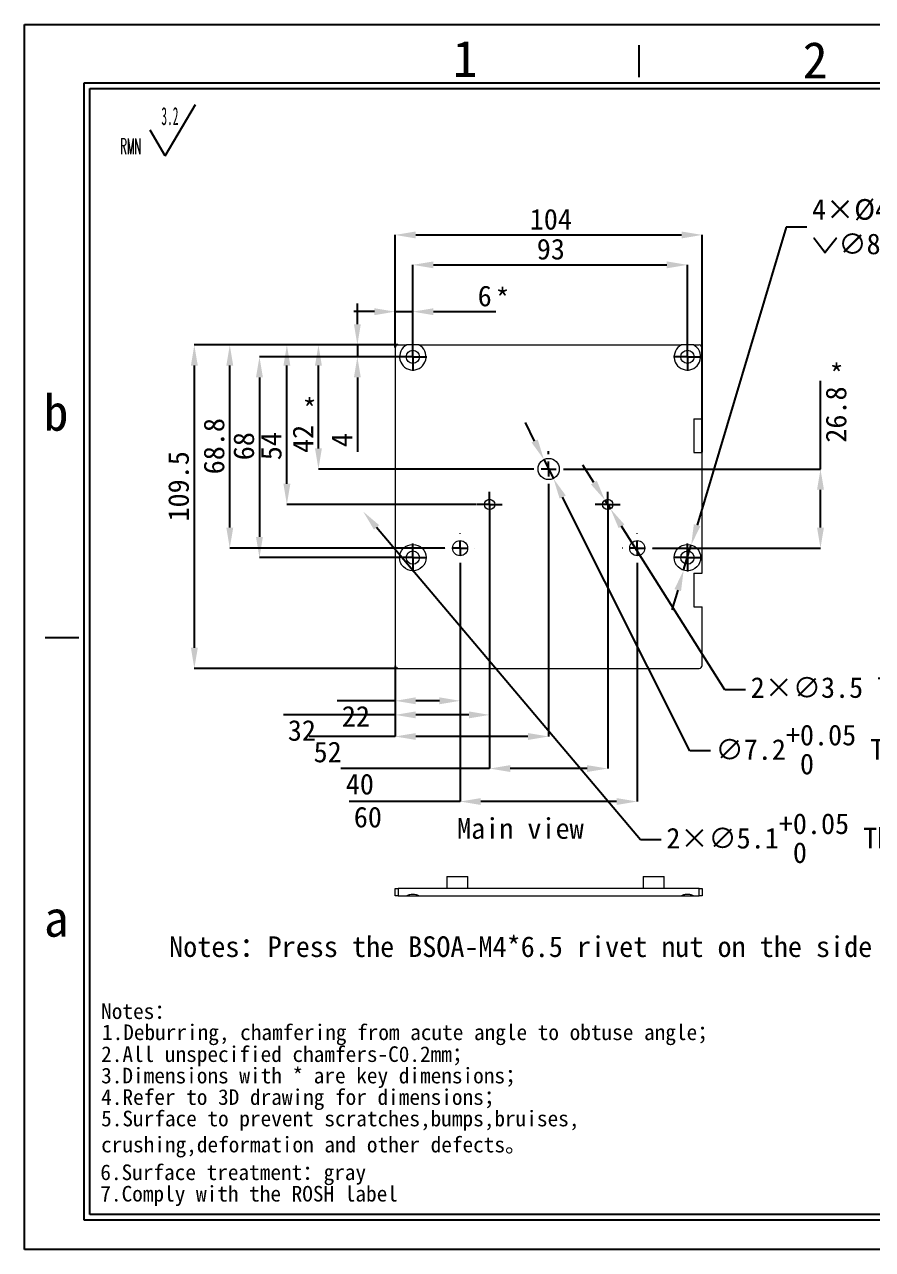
# Model space of a CAD drawing. Header units: millimetres. Extents: x 2 to 295, y 1 to 209.
# Drawn here: x 1.6 to 145.2, y 1.3 to 208.7 of the extents above; entities that cross this region are included whole.
import ezdxf

# ---------------------------------------------------------------- set-up
doc = ezdxf.new("R2010")
doc.units = ezdxf.units.MM
doc.header["$PDSIZE"] = -1
doc.layers.add('SLD-0', color=179, linetype='Continuous')
doc.layers.add('蓝色线', color=5, linetype='Continuous', lineweight=15)
doc.styles.add('C', font='simfang.ttf')
doc.styles.add('M', font='simfang.ttf')
doc.styles.add('SLDTEXTSTYLE1', font='TXT', dxfattribs={"width": 0.469, "bigfont": 'bigfont'})
doc.styles.add('SLDTEXTSTYLE2', font='TXT', dxfattribs={"width": 0.469})
doc.dimstyles.new('SLDDIMSTYLE0', dxfattribs={"dimtxt": 3.5, "dimasz": 3.5, "dimexe": 0, "dimexo": 0.0625, "dimgap": 0.875, "dimtad": 2, "dimlfac": 2, "dimrnd": 1e-09, "dimzin": 12, "dimdsep": 46, "dimtxsty": 'SLDTEXTSTYLE2', "dimsah": 1, "dimcen": 0.09, "dimadec": 0, "dimazin": 3, "dimtfac": 1, "dimtmove": 0, "dimatfit": 0, "dimfxl": 1, "dimfrac": 2, "dimtolj": 1, "dimtzin": 12, "dimarcsym": 0})
doc.dimstyles.new('SLDDIMSTYLE1', dxfattribs={"dimtxt": 3.5, "dimasz": 3.5, "dimexe": 0, "dimexo": 0.0625, "dimgap": 0.875, "dimtad": 2, "dimlfac": 2, "dimrnd": 1e-09, "dimzin": 12, "dimdsep": 46, "dimtxsty": 'SLDTEXTSTYLE2', "dimsah": 1, "dimcen": 0.09, "dimadec": 0, "dimazin": 3, "dimtfac": 1, "dimtofl": 0, "dimtmove": 0, "dimatfit": 3, "dimfxl": 1, "dimfrac": 2, "dimtolj": 1, "dimtzin": 12, "dimarcsym": 0})
doc.dimstyles.new('SLDDIMSTYLE2', dxfattribs={"dimtxt": 3.5, "dimasz": 3.5, "dimexe": 0, "dimexo": 0.0625, "dimgap": 0.875, "dimtad": 0, "dimtih": 1, "dimtoh": 1, "dimlfac": 2, "dimrnd": 1e-09, "dimzin": 12, "dimdsep": 46, "dimtxsty": 'SLDTEXTSTYLE2', "dimsah": 1, "dimcen": 0, "dimadec": 0, "dimazin": 3, "dimtfac": 1, "dimtmove": 0, "dimatfit": 3, "dimfxl": 1, "dimfrac": 2, "dimtolj": 1, "dimtzin": 12, "dimarcsym": 0})
doc.dimstyles.new('SLDDIMSTYLE3', dxfattribs={"dimtxt": 3.5, "dimasz": 3.5, "dimexe": 0, "dimexo": 0.0625, "dimgap": 0.875, "dimtad": 0, "dimtih": 1, "dimtoh": 1, "dimlfac": 2, "dimrnd": 1e-09, "dimzin": 12, "dimdsep": 46, "dimtxsty": 'SLDTEXTSTYLE2', "dimsah": 1, "dimcen": 0, "dimadec": 0, "dimazin": 3, "dimtol": 1, "dimtp": 0.05, "dimtfac": 1, "dimtmove": 0, "dimatfit": 3, "dimfxl": 1, "dimfrac": 2, "dimtolj": 1, "dimarcsym": 0})

# ---------------------------------------------------------------- blocks, each defined once
blk = doc.blocks.new('SW_NOTE_0')
at = {"layer": 'SLD-0', "color": 0, "attachment_point": 1, "style": 'C'}
for s, insert, char_height in [('Notes：', (0.27, 6.26), 2.646), ('1.Deburring, chamfering from acute angle to obtuse angle；', (0.41, 2.69), 2.6458), ('2.All unspecified chamfers-C0.2mm；', (0.27, -1.01), 2.6458), ('3.{\\fSimSun|b0|i0|c134|p2;Dimensions with * are key dimensions}；', (0.27, -4.64), 2.6458), ('4.Refer to 3D drawing for dimensions；', (0.27, -8.28), 2.6458), ('5.Surface to prevent scratches,bumps,bruises,\\Pcrushing,deformation and other defects。', (0.27, -11.91), 2.6458), ('6.Surface treatment：gray', (0.13, -21.01), 2.6458), ('7.Comply with the ROSH label', (0.13, -24.64), 2.6458)]:
    blk.add_mtext(s, dxfattribs=dict(at, insert=insert, char_height=char_height))
blk = doc.blocks.new('SW_NOTE_1')
at = {"layer": 'SLD-0', "color": 0}
for q in [(12.74, 9.16), (5.08, 4.83)]:
    blk.add_line((7.63, 0.49), q, dxfattribs=at)
at = {"layer": 'SLD-0', "color": 0, "attachment_point": 1}
for s, insert, char_height, style in [('3.2', (6.97, 8.73), 3.032, 'SLDTEXTSTYLE2'), ('{\\Ftxt,bigfont|c134;RMN}', (0, 3.41), 2.6458, 'SLDTEXTSTYLE1')]:
    blk.add_mtext(s, dxfattribs=dict(at, insert=insert, char_height=char_height, style=style))
blk = doc.blocks.new('_D_1')
at = {"layer": 'Defpoints', "color": 0}
for p in [(64.85, 154.42), (30.35, 99.67), (64.85, 99.67)]:
    blk.add_point(p, dxfattribs=at)
at = {"layer": 'SLD-0', "color": 0, "lineweight": -2}
for p, q in [((64.79, 154.42), (30.35, 154.42)), ((30.35, 150.92), (30.35, 103.17)), ((64.79, 99.67), (30.35, 99.67))]:
    blk.add_line(p, q, dxfattribs=at)
at = {"layer": 'SLD-0', "color": 0}
for points in [[(29.77, 150.92), (30.94, 150.92), (30.35, 154.42)], [(29.77, 103.17), (30.94, 103.17), (30.35, 99.67)]]:
    blk.add_solid(points, dxfattribs=at)
at = {"layer": 'SLD-0', "color": 0, "insert": (25.92, 130.49), "char_height": 3.5, "attachment_point": 2, "rotation": 90, "style": 'M'}
blk.add_mtext('\\A1;109.5', dxfattribs=at)
blk = doc.blocks.new('_D_2')
at = {"layer": 'Defpoints', "color": 0}
for p in [(116.35, 173.05), (64.35, 153.92), (116.35, 136.22)]:
    blk.add_point(p, dxfattribs=at)
at = {"layer": 'SLD-0', "color": 0, "lineweight": -2}
for p, q in [((64.35, 153.98), (64.35, 173.05)), ((67.85, 173.05), (112.85, 173.05)), ((116.35, 136.28), (116.35, 173.05))]:
    blk.add_line(p, q, dxfattribs=at)
at = {"layer": 'SLD-0', "color": 0}
for points in [[(67.85, 173.63), (67.85, 172.46), (64.35, 173.05)], [(112.85, 173.63), (112.85, 172.46), (116.35, 173.05)]]:
    blk.add_solid(points, dxfattribs=at)
at = {"layer": 'SLD-0', "color": 0, "insert": (90.72, 177.46), "char_height": 3.5, "attachment_point": 2, "style": 'M'}
blk.add_mtext('\\A1;104', dxfattribs=at)
blk = doc.blocks.new('_D_3')
at = {"layer": 'Defpoints', "color": 0}
for p in [(113.85, 167.98), (67.35, 154.8), (113.85, 154.8)]:
    blk.add_point(p, dxfattribs=at)
at = {"layer": 'SLD-0', "color": 0, "lineweight": -2}
for p, q in [((67.35, 154.86), (67.35, 167.98)), ((70.85, 167.98), (110.35, 167.98)), ((113.85, 154.86), (113.85, 167.98))]:
    blk.add_line(p, q, dxfattribs=at)
at = {"layer": 'SLD-0', "color": 0}
for points in [[(70.85, 168.57), (70.85, 167.4), (67.35, 167.98)], [(110.35, 168.57), (110.35, 167.4), (113.85, 167.98)]]:
    blk.add_solid(points, dxfattribs=at)
at = {"layer": 'SLD-0', "color": 0, "insert": (90.72, 172.4), "char_height": 3.5, "attachment_point": 2, "style": 'M'}
blk.add_mtext('\\A1;93', dxfattribs=at)
blk = doc.blocks.new('_D_4')
at = {"layer": 'Defpoints', "color": 0}
for p in [(64.98, 152.42), (41.38, 118.42), (64.98, 118.42)]:
    blk.add_point(p, dxfattribs=at)
at = {"layer": 'SLD-0', "color": 0, "lineweight": -2}
for p, q in [((64.91, 152.42), (41.38, 152.42)), ((41.38, 148.92), (41.38, 121.92)), ((64.91, 118.42), (41.38, 118.42))]:
    blk.add_line(p, q, dxfattribs=at)
at = {"layer": 'SLD-0', "color": 0}
for points in [[(40.79, 148.92), (41.96, 148.92), (41.38, 152.42)], [(40.79, 121.92), (41.96, 121.92), (41.38, 118.42)]]:
    blk.add_solid(points, dxfattribs=at)
at = {"layer": 'SLD-0', "color": 0, "insert": (36.96, 137.29), "char_height": 3.5, "attachment_point": 2, "rotation": 90, "style": 'M'}
blk.add_mtext('\\A1;68', dxfattribs=at)
blk = doc.blocks.new('_D_5')
at = {"layer": 'Defpoints', "color": 0}
for p in [(64.35, 160.06), (64.35, 153.92), (67.35, 154.8)]:
    blk.add_point(p, dxfattribs=at)
at = {"layer": '蓝色线', "color": 0, "lineweight": -2}
for p, q in [((60.85, 160.06), (57.35, 160.06)), ((64.35, 153.98), (64.35, 160.06)), ((64.35, 160.06), (67.35, 160.06)), ((67.35, 154.86), (67.35, 160.06)), ((70.85, 160.06), (81.43, 160.06))]:
    blk.add_line(p, q, dxfattribs=at)
at = {"layer": '蓝色线', "color": 0}
for points in [[(60.85, 160.64), (60.85, 159.47), (64.35, 160.06)], [(70.85, 160.64), (70.85, 159.47), (67.35, 160.06)]]:
    blk.add_solid(points, dxfattribs=at)
at = {"layer": '蓝色线', "color": 0, "insert": (79.53, 164.47), "char_height": 3.5, "attachment_point": 2, "style": 'M'}
blk.add_mtext('\\A1;6', dxfattribs=at)
blk = doc.blocks.new('_D_6')
at = {"layer": 'Defpoints', "color": 0}
for p in [(57.96, 154.42), (64.85, 154.42), (64.98, 152.42)]:
    blk.add_point(p, dxfattribs=at)
at = {"layer": 'SLD-0', "color": 0, "lineweight": -2}
for p, q in [((57.96, 157.92), (57.96, 161.42)), ((64.79, 154.42), (57.96, 154.42)), ((57.96, 154.42), (57.96, 152.42)), ((64.91, 152.42), (57.96, 152.42)), ((57.96, 148.92), (57.96, 136.35))]:
    blk.add_line(p, q, dxfattribs=at)
at = {"layer": 'SLD-0', "color": 0}
for points in [[(57.38, 157.92), (58.54, 157.92), (57.96, 154.42)], [(57.38, 148.92), (58.54, 148.92), (57.96, 152.42)]]:
    blk.add_solid(points, dxfattribs=at)
at = {"layer": 'SLD-0', "color": 0, "insert": (53.58, 138.33), "char_height": 3.5, "attachment_point": 2, "rotation": 90, "style": 'M'}
blk.add_mtext('\\A1;4', dxfattribs=at)
blk = doc.blocks.new('_D_7')
at = {"layer": 'Defpoints', "color": 0}
for p in [(93.4, 133.42), (107.88, 120.02), (136.38, 120.02)]:
    blk.add_point(p, dxfattribs=at)
at = {"layer": '蓝色线', "color": 0, "lineweight": -2}
for p, q in [((136.38, 133.42), (136.38, 148.35)), ((93.46, 133.42), (136.38, 133.42)), ((136.38, 123.52), (136.38, 129.92)), ((107.94, 120.02), (136.38, 120.02))]:
    blk.add_line(p, q, dxfattribs=at)
at = {"layer": '蓝色线', "color": 0}
for points in [[(135.8, 129.92), (136.97, 129.92), (136.38, 133.42)], [(135.8, 123.52), (136.97, 123.52), (136.38, 120.02)]]:
    blk.add_solid(points, dxfattribs=at)
at = {"layer": '蓝色线', "color": 0, "insert": (137.26, 142.64), "char_height": 3.5, "attachment_point": 2, "rotation": 90, "style": 'M'}
blk.add_mtext('\\A1;26.8', dxfattribs=at)
blk = doc.blocks.new('_D_8')
at = {"layer": 'Defpoints', "color": 0}
for p in [(80.35, 125.3), (100.35, 125.3), (100.35, 82.71)]:
    blk.add_point(p, dxfattribs=at)
at = {"layer": 'SLD-0', "color": 0, "lineweight": -2}
for p, q in [((80.35, 125.23), (80.35, 82.71)), ((100.35, 125.23), (100.35, 82.71)), ((80.35, 82.71), (55.16, 82.71)), ((96.85, 82.71), (83.85, 82.71))]:
    blk.add_line(p, q, dxfattribs=at)
at = {"layer": 'SLD-0', "color": 0}
for points in [[(83.85, 83.29), (83.85, 82.13), (80.35, 82.71)], [(96.85, 83.29), (96.85, 82.13), (100.35, 82.71)]]:
    blk.add_solid(points, dxfattribs=at)
at = {"layer": 'SLD-0', "color": 0, "insert": (58.38, 81.83), "char_height": 3.5, "attachment_point": 2, "style": 'M'}
blk.add_mtext('\\A1;40', dxfattribs=at)
blk = doc.blocks.new('_D_9')
at = {"layer": 'Defpoints', "color": 0}
for p in [(75.35, 117.5), (105.35, 117.5), (105.35, 77.13)]:
    blk.add_point(p, dxfattribs=at)
at = {"layer": 'SLD-0', "color": 0, "lineweight": -2}
for p, q in [((75.35, 117.43), (75.35, 77.13)), ((105.35, 117.43), (105.35, 77.13)), ((75.35, 77.13), (56.55, 77.13)), ((101.85, 77.13), (78.85, 77.13))]:
    blk.add_line(p, q, dxfattribs=at)
at = {"layer": 'SLD-0', "color": 0}
for points in [[(78.85, 77.71), (78.85, 76.55), (75.35, 77.13)], [(101.85, 77.71), (101.85, 76.55), (105.35, 77.13)]]:
    blk.add_solid(points, dxfattribs=at)
at = {"layer": 'SLD-0', "color": 0, "insert": (59.74, 76.25), "char_height": 3.5, "attachment_point": 2, "style": 'M'}
blk.add_mtext('\\A1;60', dxfattribs=at)
blk = doc.blocks.new('_D_10')
at = {"layer": 'Defpoints', "color": 0}
for p in [(36.35, 154.42), (64.85, 154.42), (72.83, 120.02)]:
    blk.add_point(p, dxfattribs=at)
at = {"layer": 'SLD-0', "color": 0, "lineweight": -2}
for p, q in [((64.79, 154.42), (36.35, 154.42)), ((36.35, 123.52), (36.35, 150.92)), ((72.76, 120.02), (36.35, 120.02))]:
    blk.add_line(p, q, dxfattribs=at)
at = {"layer": 'SLD-0', "color": 0}
for points in [[(35.77, 150.92), (36.94, 150.92), (36.35, 154.42)], [(35.77, 123.52), (36.94, 123.52), (36.35, 120.02)]]:
    blk.add_solid(points, dxfattribs=at)
at = {"layer": 'SLD-0', "color": 0, "insert": (31.92, 137.29), "char_height": 3.5, "attachment_point": 2, "rotation": 90, "style": 'M'}
blk.add_mtext('\\A1;68.8', dxfattribs=at)
blk = doc.blocks.new('_D_11')
at = {"layer": 'Defpoints', "color": 0}
for p in [(51.37, 154.42), (64.85, 154.42), (87.3, 133.42)]:
    blk.add_point(p, dxfattribs=at)
at = {"layer": '蓝色线', "color": 0, "lineweight": -2}
for p, q in [((64.79, 154.42), (51.37, 154.42)), ((51.37, 136.92), (51.37, 150.92)), ((87.24, 133.42), (51.37, 133.42))]:
    blk.add_line(p, q, dxfattribs=at)
at = {"layer": '蓝色线', "color": 0}
for points in [[(50.78, 150.92), (51.95, 150.92), (51.37, 154.42)], [(50.78, 136.92), (51.95, 136.92), (51.37, 133.42)]]:
    blk.add_solid(points, dxfattribs=at)
at = {"layer": '蓝色线', "color": 0, "insert": (46.99, 138.52), "char_height": 3.5, "attachment_point": 2, "rotation": 90, "style": 'M'}
blk.add_mtext('\\A1;42', dxfattribs=at)
blk = doc.blocks.new('_D_12')
at = {"layer": 'Defpoints', "color": 0}
for p in [(46.02, 154.42), (64.85, 154.42), (78.23, 127.42)]:
    blk.add_point(p, dxfattribs=at)
at = {"layer": 'SLD-0', "color": 0, "lineweight": -2}
for p, q in [((64.79, 154.42), (46.02, 154.42)), ((46.02, 130.92), (46.02, 150.92)), ((78.16, 127.42), (46.02, 127.42))]:
    blk.add_line(p, q, dxfattribs=at)
at = {"layer": 'SLD-0', "color": 0}
for points in [[(45.44, 150.92), (46.61, 150.92), (46.02, 154.42)], [(45.44, 130.92), (46.61, 130.92), (46.02, 127.42)]]:
    blk.add_solid(points, dxfattribs=at)
at = {"layer": 'SLD-0', "color": 0, "insert": (41.61, 137.29), "char_height": 3.5, "attachment_point": 2, "rotation": 90, "style": 'M'}
blk.add_mtext('\\A1;54', dxfattribs=at)
blk = doc.blocks.new('_D_13')
at = {"layer": 'Defpoints', "color": 0}
for p in [(80.35, 125.3), (64.35, 100.17), (64.35, 91.8)]:
    blk.add_point(p, dxfattribs=at)
at = {"layer": 'SLD-0', "color": 0, "lineweight": -2}
for p, q in [((80.35, 125.23), (80.35, 91.8)), ((64.35, 100.11), (64.35, 91.8)), ((64.35, 91.8), (45.43, 91.8)), ((76.85, 91.8), (67.85, 91.8))]:
    blk.add_line(p, q, dxfattribs=at)
at = {"layer": 'SLD-0', "color": 0}
for points in [[(67.85, 92.38), (67.85, 91.21), (64.35, 91.8)], [(76.85, 92.38), (76.85, 91.21), (80.35, 91.8)]]:
    blk.add_solid(points, dxfattribs=at)
at = {"layer": 'SLD-0', "color": 0, "insert": (48.56, 90.92), "char_height": 3.5, "attachment_point": 2, "style": 'M'}
blk.add_mtext('\\A1;32', dxfattribs=at)
blk = doc.blocks.new('_D_14')
at = {"layer": 'Defpoints', "color": 0}
for p in [(75.35, 117.5), (64.35, 100.17), (64.35, 94.18)]:
    blk.add_point(p, dxfattribs=at)
at = {"layer": 'SLD-0', "color": 0, "lineweight": -2}
for p, q in [((75.35, 117.43), (75.35, 94.18)), ((64.35, 100.11), (64.35, 94.18)), ((64.35, 94.18), (54.56, 94.18)), ((71.85, 94.18), (67.85, 94.18))]:
    blk.add_line(p, q, dxfattribs=at)
at = {"layer": 'SLD-0', "color": 0}
for points in [[(67.85, 94.77), (67.85, 93.6), (64.35, 94.18)], [(71.85, 94.77), (71.85, 93.6), (75.35, 94.18)]]:
    blk.add_solid(points, dxfattribs=at)
at = {"layer": 'SLD-0', "color": 0, "insert": (57.71, 93.31), "char_height": 3.5, "attachment_point": 2, "style": 'M'}
blk.add_mtext('\\A1;22', dxfattribs=at)
blk = doc.blocks.new('_D_15')
at = {"layer": 'Defpoints', "color": 0}
for p in [(90.35, 130.37), (64.35, 100.17), (64.35, 88.14)]:
    blk.add_point(p, dxfattribs=at)
at = {"layer": 'SLD-0', "color": 0, "lineweight": -2}
for p, q in [((90.35, 130.31), (90.35, 88.14)), ((64.35, 100.11), (64.35, 88.14)), ((64.35, 88.14), (49.81, 88.14)), ((86.85, 88.14), (67.85, 88.14))]:
    blk.add_line(p, q, dxfattribs=at)
at = {"layer": 'SLD-0', "color": 0}
for points in [[(67.85, 88.72), (67.85, 87.56), (64.35, 88.14)], [(86.85, 88.72), (86.85, 87.56), (90.35, 88.14)]]:
    blk.add_solid(points, dxfattribs=at)
at = {"layer": 'SLD-0', "color": 0, "insert": (52.93, 87.27), "char_height": 3.5, "attachment_point": 2, "style": 'M'}
blk.add_mtext('\\A1;52', dxfattribs=at)
blk = doc.blocks.new('_D_16')
at = {"layer": 'Defpoints', "color": 0}
for p in [(114.49, 120.57), (113.21, 116.27)]:
    blk.add_point(p, dxfattribs=at)
at = {"layer": 'SLD-0', "color": 0, "lineweight": -2}
for p, q in [((130.58, 174.38), (115.5, 123.92)), ((134.08, 174.38), (130.58, 174.38)), ((113.21, 116.27), (114.49, 120.57)), ((112.21, 112.92), (111.21, 109.57))]:
    blk.add_line(p, q, dxfattribs=at)
at = {"layer": 'SLD-0', "color": 0}
for points in [[(114.94, 124.09), (116.05, 123.75), (114.49, 120.57)], [(111.65, 113.09), (112.77, 112.75), (113.21, 116.27)]]:
    blk.add_solid(points, dxfattribs=at)
at = {"layer": 'SLD-0', "color": 0, "insert": (134.95, 179.12), "char_height": 3.5, "attachment_point": 1, "style": 'M'}
blk.add_mtext('\\A1;4×%%c4.5 Through-hole\\P{\\fGDT;w}∅8.96 X 90°', dxfattribs=at)
blk = doc.blocks.new('_D_17')
at = {"layer": 'Defpoints', "color": 0}
for p in [(89.55, 135.03), (91.16, 131.81)]:
    blk.add_point(p, dxfattribs=at)
at = {"layer": '蓝色线', "color": 0, "lineweight": -2}
for p, q in [((87.98, 138.16), (86.41, 141.29)), ((89.55, 135.03), (91.16, 131.81)), ((114.25, 85.69), (92.72, 128.68)), ((117.75, 85.69), (114.25, 85.69))]:
    blk.add_line(p, q, dxfattribs=at)
at = {"layer": '蓝色线', "color": 0}
for points in [[(88.5, 138.42), (87.46, 137.9), (89.55, 135.03)], [(93.25, 128.94), (92.2, 128.42), (91.16, 131.81)]]:
    blk.add_solid(points, dxfattribs=at)
at = {"layer": '蓝色线', "color": 0, "insert": (118.62, 90.14), "char_height": 3.5, "attachment_point": 1, "style": 'M'}
blk.add_mtext('\\A1;∅7.2\\S+0.05^  0; Through-hole', dxfattribs=at)
blk = doc.blocks.new('_D_18')
at = {"layer": 'Defpoints', "color": 0}
for p in [(99.88, 128.16), (100.82, 126.68)]:
    blk.add_point(p, dxfattribs=at)
at = {"layer": 'SLD-0', "color": 0, "lineweight": -2}
for p, q in [((98.01, 131.12), (96.15, 134.08)), ((99.88, 128.16), (100.82, 126.68)), ((120.19, 96.03), (102.69, 123.72)), ((123.69, 96.03), (120.19, 96.03))]:
    blk.add_line(p, q, dxfattribs=at)
at = {"layer": 'SLD-0', "color": 0}
for points in [[(98.51, 131.43), (97.52, 130.81), (99.88, 128.16)], [(103.18, 124.03), (102.2, 123.41), (100.82, 126.68)]]:
    blk.add_solid(points, dxfattribs=at)
at = {"layer": 'SLD-0', "color": 0, "insert": (124.56, 98.18), "char_height": 3.5, "attachment_point": 1, "style": 'M'}
blk.add_mtext('\\A1;2×∅3.5 Through-hole', dxfattribs=at)
blk = doc.blocks.new('_D_19')
at = {"layer": 'Defpoints', "color": 0}
for p in [(58.95, 126.21), (60.6, 124.27)]:
    blk.add_point(p, dxfattribs=at)
at = {"layer": '蓝色线', "color": 0, "lineweight": -2}
for p, q in [((105.9, 70.67), (61.21, 123.54)), ((109.4, 70.67), (105.9, 70.67))]:
    blk.add_line(p, q, dxfattribs=at)
at = {"layer": '蓝色线', "color": 0}
blk.add_solid([(61.66, 123.92), (60.77, 123.16), (58.95, 126.21)], dxfattribs=at)
at = {"layer": '蓝色线', "color": 0, "insert": (110.28, 75.13), "char_height": 3.5, "attachment_point": 1, "style": 'M'}
blk.add_mtext('\\A1;2×∅5.1\\S+0.05^  0; Through-hole', dxfattribs=at)
blk = doc.blocks.new('SW_CENTERMARKSYMBOL_0')
at = {"layer": 'SLD-0', "color": 0}
for p, q in [((0, 2.5), (0, 3.05)), ((-2.5, 0), (-3.05, 0)), ((0, 0), (-1.25, 0)), ((0, 0), (0, 1.25)), ((0, 0), (0, -1.25)), ((0, 0), (1.25, 0)), ((2.5, 0), (3.05, 0)), ((0, -2.5), (0, -3.05))]:
    blk.add_line(p, q, dxfattribs=at)
blk = doc.blocks.new('SW_CENTERMARKSYMBOL_1')
at = {"layer": 'SLD-0', "color": 0}
for p, q in [((0, 2.5), (0, 2.525)), ((-2.5, 0), (-2.525, 0)), ((0, 0), (-1.25, 0)), ((0, 0), (0, 1.25)), ((0, 0), (0, -1.25)), ((0, 0), (1.25, 0)), ((2.5, 0), (2.525, 0)), ((0, -2.5), (0, -2.525))]:
    blk.add_line(p, q, dxfattribs=at)
blk = doc.blocks.new('SW_CENTERMARKSYMBOL_2')
at = {"layer": 'SLD-0', "color": 0}
for p, q in [((0, 2.5), (0, 2.525)), ((-2.5, 0), (-2.525, 0)), ((0, 0), (-1.25, 0)), ((0, 0), (0, 1.25)), ((0, 0), (0, -1.25)), ((0, 0), (1.25, 0)), ((2.5, 0), (2.525, 0)), ((0, -2.5), (0, -2.525))]:
    blk.add_line(p, q, dxfattribs=at)
blk = doc.blocks.new('SW_CENTERMARKSYMBOL_3')
at = {"layer": 'SLD-0', "color": 0}
for p, q in [((0, 1.25), (0, 2.125)), ((-1.25, 0), (-2.125, 0)), ((0, 0), (-1.25, 0)), ((0, 0), (0, 1.25)), ((0, 0), (0, -1.25)), ((0, 0), (1.25, 0)), ((1.25, 0), (2.125, 0)), ((0, -1.25), (0, -2.125))]:
    blk.add_line(p, q, dxfattribs=at)
blk = doc.blocks.new('SW_CENTERMARKSYMBOL_4')
at = {"layer": 'SLD-0', "color": 0}
for p, q in [((0, 1.25), (0, 2.125)), ((-1.25, 0), (-2.125, 0)), ((0, 0), (-1.25, 0)), ((0, 0), (0, 1.25)), ((0, 0), (0, -1.25)), ((0, 0), (1.25, 0)), ((1.25, 0), (2.125, 0)), ((0, -1.25), (0, -2.125))]:
    blk.add_line(p, q, dxfattribs=at)
blk = doc.blocks.new('SW_CENTERMARKSYMBOL_5')
at = {"layer": 'SLD-0', "color": 0}
for p, q in [((0, 1.25), (0, 2.375)), ((-1.25, 0), (-2.375, 0)), ((0, 0), (-1.25, 0)), ((0, 0), (0, 1.25)), ((0, 0), (0, -1.25)), ((0, 0), (1.25, 0)), ((1.25, 0), (2.375, 0)), ((0, -1.25), (0, -2.375))]:
    blk.add_line(p, q, dxfattribs=at)
blk = doc.blocks.new('SW_CENTERMARKSYMBOL_6')
at = {"layer": 'SLD-0', "color": 0}
for p, q in [((0, 1.25), (0, 2.375)), ((-1.25, 0), (-2.375, 0)), ((0, 0), (-1.25, 0)), ((0, 0), (0, 1.25)), ((0, 0), (0, -1.25)), ((0, 0), (1.25, 0)), ((1.25, 0), (2.375, 0)), ((0, -1.25), (0, -2.375))]:
    blk.add_line(p, q, dxfattribs=at)
blk = doc.blocks.new('SW_CENTERMARKSYMBOL_7')
at = {"layer": 'SLD-0', "color": 0}
for p, q in [((0, 1.25), (0, 2.375)), ((-1.25, 0), (-2.375, 0)), ((0, 0), (-1.25, 0)), ((0, 0), (0, 1.25)), ((0, 0), (0, -1.25)), ((0, 0), (1.25, 0)), ((1.25, 0), (2.375, 0)), ((0, -1.25), (0, -2.375))]:
    blk.add_line(p, q, dxfattribs=at)
blk = doc.blocks.new('SW_CENTERMARKSYMBOL_8')
at = {"layer": 'SLD-0', "color": 0}
for p, q in [((0, 1.25), (0, 2.375)), ((-1.25, 0), (-2.375, 0)), ((0, 0), (-1.25, 0)), ((0, 0), (0, 1.25)), ((0, 0), (0, -1.25)), ((0, 0), (1.25, 0)), ((1.25, 0), (2.375, 0)), ((0, -1.25), (0, -2.375))]:
    blk.add_line(p, q, dxfattribs=at)

msp = doc.modelspace()

# ---------------------------------------------------------------- linework, layer by layer
at = {"color": 7, "linetype": 'Continuous', "lineweight": 15}
for p, q in [((64.3523, 153.9202), (64.3523, 100.1702)), ((64.8523, 154.4202), (66.3435, 154.4202)), ((68.3611, 154.4202), (112.8435, 154.4202)), ((114.8611, 154.4202), (115.8523, 154.4202)), ((116.3523, 141.9202), (116.3523, 153.9202)), ((114.9523, 141.9202), (116.3523, 141.9202)), ((114.9523, 141.9202), (114.9523, 136.2202)), ((114.9523, 136.2202), (116.3523, 136.2202)), ((116.3523, 115.7702), (116.3523, 136.2202)), ((114.9523, 115.7702), (116.3523, 115.7702)), ((114.9523, 115.7702), (114.9523, 110.0702)), ((114.9523, 110.0702), (116.3523, 110.0702)), ((116.3523, 100.1702), (116.3523, 110.0702)), ((64.8523, 99.6702), (115.8523, 99.6702)), ((73.1296, 64.4203), (73.1296, 62.4203)), ((73.1296, 64.4203), (76.6846, 64.4203)), ((76.6846, 62.4203), (76.6846, 64.4203)), ((106.3626, 64.4203), (106.3626, 62.4203)), ((106.3626, 64.4203), (109.9176, 64.4203)), ((109.9176, 62.4203), (109.9176, 64.4203)), ((64.3523, 61.1703), (64.3523, 62.4203)), ((64.3523, 62.4203), (64.8523, 62.4203)), ((64.8523, 62.4203), (64.8523, 61.1703)), ((115.8523, 62.4203), (64.8523, 62.4203)), ((115.8523, 61.1703), (115.8523, 62.4203)), ((115.8523, 62.4203), (116.3523, 62.4203)), ((116.3523, 62.4203), (116.3523, 61.1703)), ((64.8523, 61.1703), (64.3523, 61.1703)), ((64.8523, 61.1703), (66.3435, 61.1703)), ((66.3435, 61.1703), (68.3611, 61.1703)), ((68.3611, 61.1703), (112.8435, 61.1703)), ((112.8435, 61.1703), (114.8611, 61.1703)), ((114.8611, 61.1703), (115.8523, 61.1703)), ((116.3523, 61.1703), (115.8523, 61.1703))]:
    msp.add_line(p, q, dxfattribs=at)
for centre, radius in [((67.3523, 152.4202), 1.125), ((113.8523, 152.4202), 1.125), ((90.3523, 133.4202), 1.8), ((80.3523, 127.4202), 0.875), ((100.3523, 127.4202), 0.875), ((67.3523, 118.4202), 2.24), ((75.3523, 120.0202), 1.275), ((105.3523, 120.0202), 1.275), ((113.8523, 118.4202), 2.24), ((67.3523, 118.4202), 1.125), ((113.8523, 118.4202), 1.125)]:
    msp.add_circle(centre, radius, dxfattribs=at)
for centre, radius, start, end in [((64.8523, 153.9202), 0.5, 90, 180), ((67.3523, 152.4202), 2.24, 116.765501, 63.234499), ((113.8523, 152.4202), 2.24, 116.765501, 63.234499), ((115.8523, 153.9202), 0.5, 0, 90), ((64.8523, 100.1702), 0.5, 180, 270), ((115.8523, 100.1702), 0.5, 270, 0)]:
    msp.add_arc(centre, radius, start, end, dxfattribs=at)
for points, knots in [([(68.3611, 154.4202), (68.203, 154.4202), (68.0371, 154.4202), (67.7005, 154.4202), (67.5288, 154.4202), (67.1768, 154.4202), (67.0045, 154.4202), (66.6676, 154.4202), (66.5017, 154.4202), (66.3435, 154.4202)], [0, 0, 0, 0, 0.25, 0.25, 0.5, 0.5, 0.75, 0.75, 1, 1, 1, 1]), ([(114.8611, 154.4202), (114.7025, 154.4202), (114.5398, 154.4202), (114.2862, 154.4202), (114.1994, 154.4202), (114.0259, 154.4202), (113.8524, 154.4202), (113.6789, 154.4202), (113.5055, 154.4202), (113.4187, 154.4202), (113.1648, 154.4202), (113.0021, 154.4202), (112.8435, 154.4202)], [0, 0, 0, 0, 0.25, 0.25, 0.375, 0.375, 0.5, 0.625, 0.625, 0.75, 0.75, 1, 1, 1, 1]), ([(68.3611, 61.1703), (68.203, 61.2415), (68.0371, 61.3026), (67.7005, 61.3867), (67.5288, 61.4102), (67.1768, 61.4103), (67.0045, 61.3868), (66.6676, 61.3026), (66.5017, 61.2415), (66.3435, 61.1703)], [0, 0, 0, 0, 0.25, 0.25, 0.5, 0.5, 0.75, 0.75, 1, 1, 1, 1]), ([(114.8611, 61.1703), (114.7025, 61.2417), (114.5398, 61.3017), (114.2862, 61.3654), (114.1994, 61.3822), (114.0259, 61.4046), (113.8524, 61.4159), (113.6789, 61.4046), (113.5055, 61.3823), (113.4187, 61.3655), (113.1648, 61.3018), (113.0021, 61.2417), (112.8435, 61.1703)], [0, 0, 0, 0, 0.25, 0.25, 0.375, 0.375, 0.5, 0.625, 0.625, 0.75, 0.75, 1, 1, 1, 1])]:
    msp.add_open_spline(points, degree=3, knots=knots, dxfattribs=at)
at = {"layer": 'SLD-0'}
for p, q in [((1.5907, 208.6737), (295.1066, 208.6737)), ((1.5907, 1.2938), (1.5907, 208.6737)), ((12.6748, 7.2189), (12.6748, 197.811)), ((12.6748, 197.811), (289.1814, 197.811)), ((289.1814, 7.2189), (12.6748, 7.2189)), ((295.1066, 1.2938), (1.5907, 1.2938))]:
    msp.add_line(p, q, dxfattribs=at)
at = {"layer": 'SLD-0', "color": 6, "linetype": 'Continuous'}
for p, q in [((105.701, 199.786), (105.701, 205.1695)), ((11.6873, 6.2314), (11.6873, 198.7985)), ((11.6873, 198.7985), (290.1689, 198.7985)), ((10.8046, 104.8527), (5.0681, 104.8527)), ((290.1689, 6.2314), (11.6873, 6.2314))]:
    msp.add_line(p, q, dxfattribs=at)

# ---------------------------------------------------------------- block references
at = {"layer": 'SLD-0'}
for name, p in [('SW_NOTE_1', (17.795, 185.9568)), ('SW_CENTERMARKSYMBOL_6', (67.3523, 152.4202)), ('SW_CENTERMARKSYMBOL_8', (113.8523, 152.4202)), ('SW_CENTERMARKSYMBOL_0', (90.3523, 133.4202)), ('SW_CENTERMARKSYMBOL_4', (80.3523, 127.4202)), ('SW_CENTERMARKSYMBOL_3', (100.3523, 127.4202)), ('SW_CENTERMARKSYMBOL_1', (75.3523, 120.0202)), ('SW_CENTERMARKSYMBOL_2', (105.3523, 120.0202)), ('SW_CENTERMARKSYMBOL_7', (67.3523, 118.4202)), ('SW_CENTERMARKSYMBOL_5', (113.8523, 118.4202))]:
    msp.add_blockref(name, p, dxfattribs=at)
at = {"layer": 'SLD-0', "color": 5}
msp.add_blockref('SW_NOTE_0', (14.3014, 36.7013), dxfattribs=at)

# ---------------------------------------------------------------- texts
at = {"layer": 'SLD-0', "attachment_point": 1, "style": 'M'}
for s, insert, char_height in [('1', (74.111, 205.9712), 6.172), ('2', (133.3881, 205.7276), 6.172), ('{\\C5;*}', (81.3446, 163.9959), 3.5), ('{\\C5;*}', (137.9088, 151.2029), 3.5), ('b', (4.8346, 146.0918), 6.172), ('{\\C5;*}', (48.672, 145.3246), 3.5), ('Main view', (74.849, 74.3155), 3.5), ('a', (4.8798, 60.4234), 6.172), ('Notes：Press the BSOA-M4*6.5 rivet nut on the side of the B', (26.0841, 54.3103), 3.5)]:
    msp.add_mtext(s, dxfattribs=dict(at, insert=insert, char_height=char_height))

# ---------------------------------------------------------------- dimensions: what is measured, and where the dimension line sits
at = {"layer": 'SLD-0'}
for p1, p2, text, picture, middle in [((113.2108, 116.274), (114.4938, 120.5664), '4×%%c4.5 Through-hole\\P{\\fGDT;w}<> X 90°', '_D_16', (160.6081, 174.3804)), ((99.8848, 128.1599), (100.8198, 126.6806), '2×<> Through-hole', '_D_18', (150.1877, 96.033))]:
    dim = msp.add_diameter_dim_2p(p1=p1, p2=p2, text=text, dimstyle='SLDDIMSTYLE2', override={"dimtxsty": 'M'}, dxfattribs=at)
    dim.commit()
    dim.dimension.update_dxf_attribs({"geometry": picture, "text_midpoint": middle, "dimtype": 163})
for base, p1, p2, picture, middle in [((116.3523, 173.0479), (64.3523, 153.9202), (116.3523, 136.2202), '_D_2', (90.7168, 173.0479)), ((113.8523, 167.983), (67.3523, 154.7952), (113.8523, 154.7952), '_D_3', (90.7168, 167.983)), ((64.3523, 88.141), (90.3523, 130.3702), (64.3523, 100.1702), '_D_15', (52.933, 88.141)), ((64.3523, 91.7959), (80.3523, 125.2952), (64.3523, 100.1702), '_D_13', (48.5599, 91.7959)), ((100.3523, 82.709), (80.3523, 125.2952), (100.3523, 125.2952), '_D_8', (58.3754, 82.709)), ((64.3523, 94.1836), (75.3523, 117.4952), (64.3523, 100.1702), '_D_14', (57.7073, 94.1836)), ((105.3523, 77.1286), (75.3523, 117.4952), (105.3523, 117.4952), '_D_9', (59.7392, 77.1286))]:
    dim = msp.add_linear_dim(base=base, p1=p1, p2=p2, dimstyle='SLDDIMSTYLE1', override={"dimtxsty": 'M'}, dxfattribs=at)
    dim.commit()
    dim.dimension.update_dxf_attribs({"geometry": picture, "text_midpoint": middle, "dimtype": 160})
for base, p1, p2, dimstyle, picture, middle in [((57.9598, 154.4202), (64.9773, 152.4202), (64.8523, 154.4202), 'SLDDIMSTYLE0', '_D_6', (57.9598, 138.3262)), ((30.3523, 99.6702), (64.8523, 154.4202), (64.8523, 99.6702), 'SLDDIMSTYLE1', '_D_1', (30.3523, 130.4946)), ((36.3523, 154.4202), (72.8273, 120.0202), (64.8523, 154.4202), 'SLDDIMSTYLE1', '_D_10', (36.3523, 137.2912)), ((46.0235, 154.4202), (78.2273, 127.4202), (64.8523, 154.4202), 'SLDDIMSTYLE1', '_D_12', (46.0235, 137.2912)), ((41.3771, 118.4202), (64.9773, 152.4202), (64.9773, 118.4202), 'SLDDIMSTYLE1', '_D_4', (41.3771, 137.2912))]:
    dim = msp.add_linear_dim(base=base, p1=p1, p2=p2, angle=90, dimstyle=dimstyle, override={"dimtxsty": 'M'}, dxfattribs=at)
    dim.commit()
    dim.dimension.update_dxf_attribs({"geometry": picture, "text_midpoint": middle, "dimtype": 160})
at = {"layer": '蓝色线'}
dim = msp.add_linear_dim(base=(64.3523, 160.0578), p1=(67.3523, 154.7952), p2=(64.3523, 153.9202), dimstyle='SLDDIMSTYLE0', override={"dimtxsty": 'M'}, dxfattribs=at)
dim.commit()
dim.dimension.update_dxf_attribs({"geometry": '_D_5', "text_midpoint": (79.5285, 160.0578), "dimtype": 160})
for base, p1, p2, picture, middle in [((51.3674, 154.4202), (87.3023, 133.4202), (64.8523, 154.4202), '_D_11', (51.3674, 138.5156)), ((136.3833, 120.0202), (93.4023, 133.4202), (107.8773, 120.0202), '_D_7', (136.3833, 142.6352))]:
    dim = msp.add_linear_dim(base=base, p1=p1, p2=p2, angle=90, dimstyle='SLDDIMSTYLE1', override={"dimtxsty": 'M'}, dxfattribs=at)
    dim.commit()
    dim.dimension.update_dxf_attribs({"geometry": picture, "text_midpoint": middle, "dimtype": 160})
for p1, p2, text, picture, middle in [((89.5466, 135.0298), (91.158, 131.8106), '<> Through-hole', '_D_17', (146.7952, 85.6853)), ((60.5988, 124.2654), (58.9525, 126.2127), '2×<> Through-hole', '_D_19', (142.1721, 70.6742))]:
    dim = msp.add_diameter_dim_2p(p1=p1, p2=p2, text=text, dimstyle='SLDDIMSTYLE3', override={"dimtxsty": 'M'}, dxfattribs=at)
    dim.commit()
    dim.dimension.update_dxf_attribs({"geometry": picture, "text_midpoint": middle, "dimtype": 163})

doc.saveas('drawing.dxf')
